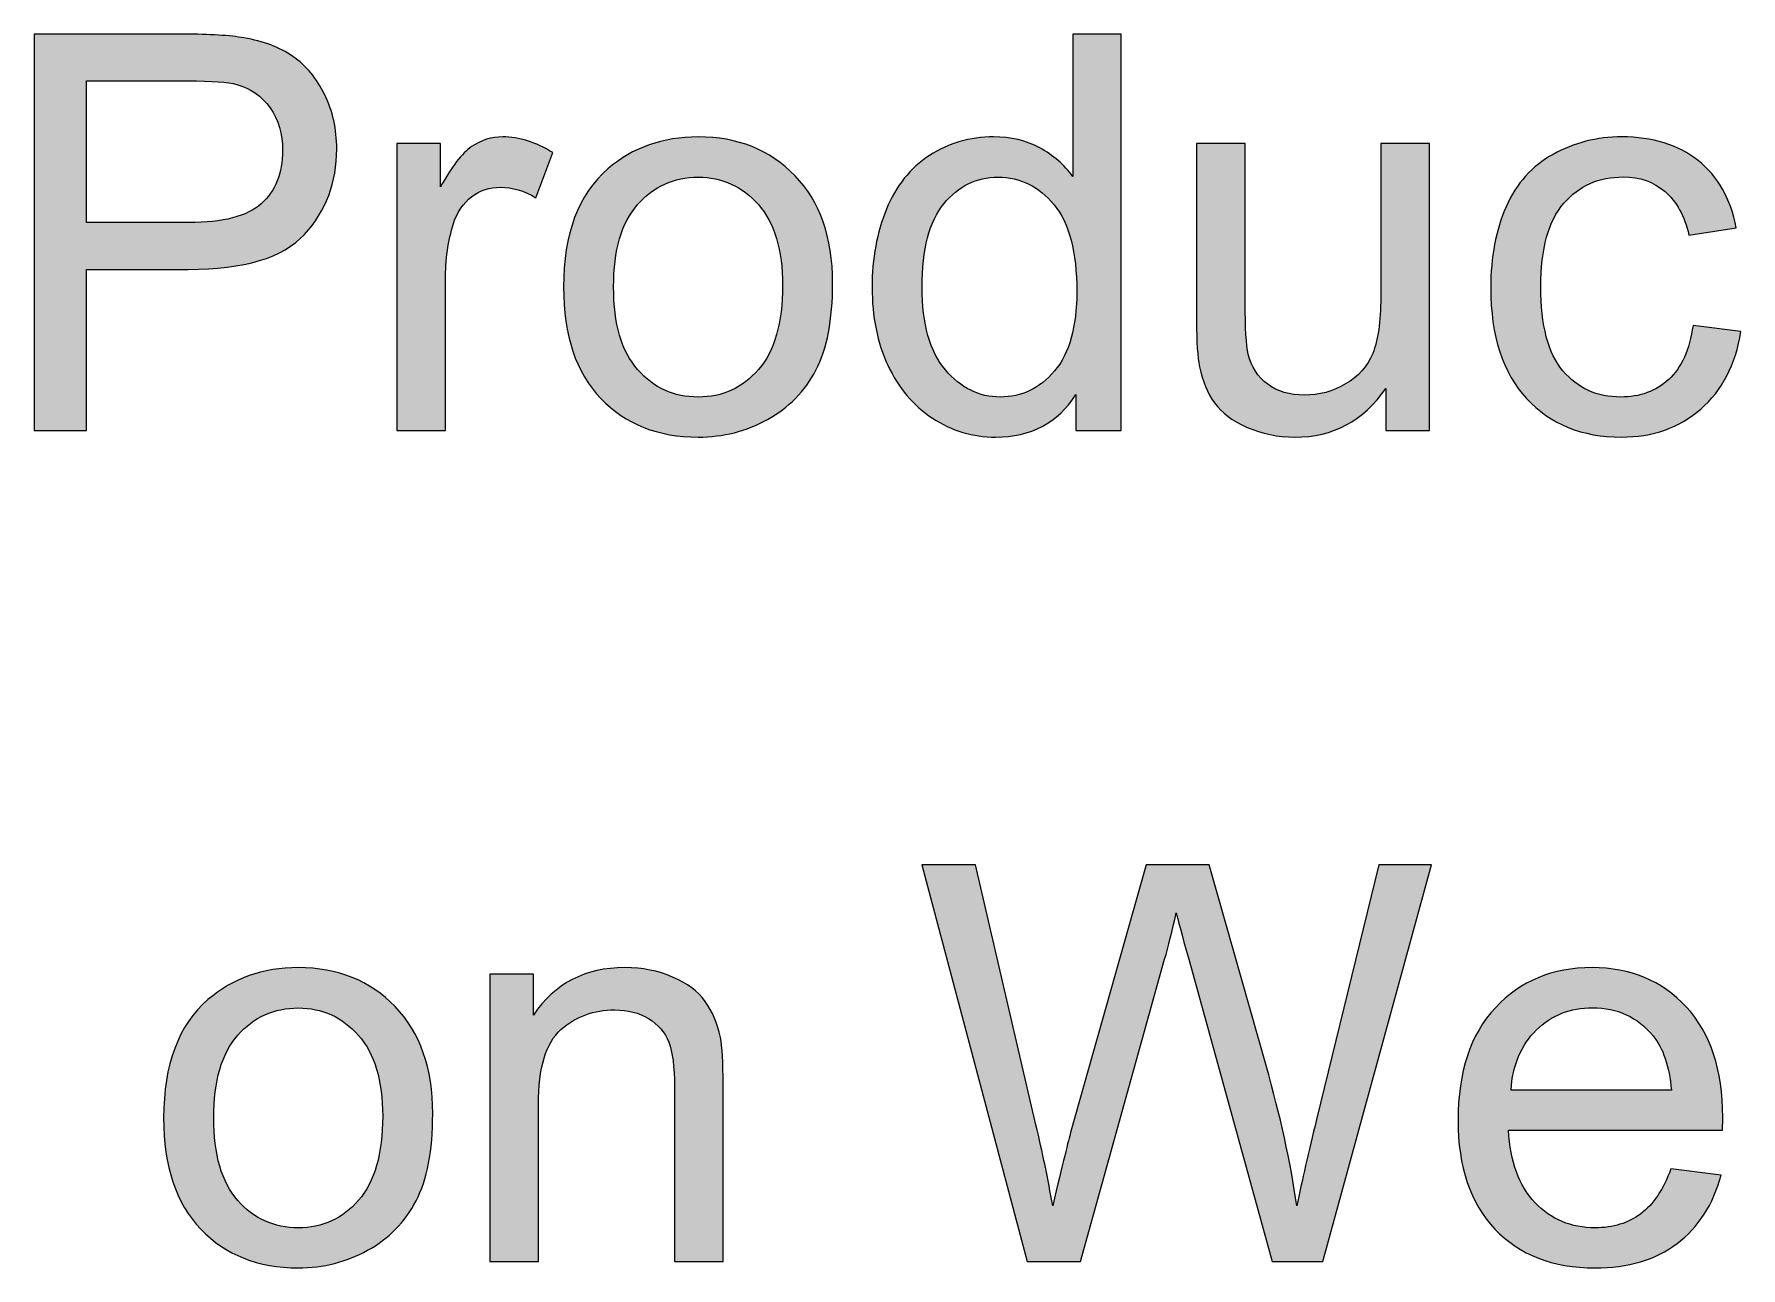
# Model space of a CAD drawing. Header units: inches. Extents: x 0.2 to 13, y -17.3 to -0.1.
# Drawn here: x 0.32 to 0.833, y -0.718 to -0.347 of the extents above; entities that cross this region are included whole.
import ezdxf

# ---------------------------------------------------------------- set-up
doc = ezdxf.new("R2010")
doc.units = ezdxf.units.IN
doc.header["$MEASUREMENT"] = 0
doc.layers.add('Layer 1', color=7, linetype='Continuous')

# ---------------------------------------------------------------- blocks, each defined once
blk = doc.blocks.new('block 3')
at = {"layer": 'Layer 1', "true_color": 0xffffff}
h = blk.add_hatch(color=7, dxfattribs=at)
h.dxf.hatch_style = 2
edge = h.paths.add_edge_path()
edge.add_spline(control_points=[(0.31951, -0.46581), (0.31951, -0.46581), (0.31951, -0.34651), (0.31951, -0.34651), (0.31951, -0.34651), (0.36452, -0.34651), (0.36452, -0.34651), (0.37244, -0.34651), (0.37849, -0.34689), (0.38266, -0.34765), (0.38852, -0.34863), (0.39343, -0.35048), (0.39739, -0.35322), (0.40135, -0.35596), (0.40454, -0.3598), (0.40696, -0.36474), (0.40937, -0.36968), (0.41058, -0.3751), (0.41058, -0.38102), (0.41058, -0.39116), (0.40735, -0.39975), (0.40089, -0.40677), (0.39444, -0.4138), (0.38277, -0.41731), (0.3659, -0.41731), (0.3659, -0.41731), (0.3353, -0.41731), (0.3353, -0.41731), (0.3353, -0.41731), (0.3353, -0.46581), (0.3353, -0.46581), (0.3353, -0.46581), (0.31951, -0.46581), (0.31951, -0.46581)], knot_values=[0, 0, 0, 0, 1, 1, 1, 2, 2, 2, 3, 3, 3, 4, 4, 4, 5, 5, 5, 6, 6, 6, 7, 7, 7, 8, 8, 8, 9, 9, 9, 10, 10, 10, 11, 11, 11, 11], degree=3, periodic=1)
edge = h.paths.add_edge_path()
edge.add_spline(control_points=[(0.3353, -0.40323), (0.3353, -0.40323), (0.36614, -0.40323), (0.36614, -0.40323), (0.37634, -0.40323), (0.38359, -0.40133), (0.38787, -0.39754), (0.39216, -0.39374), (0.3943, -0.38839), (0.3943, -0.3815), (0.3943, -0.37651), (0.39304, -0.37224), (0.39052, -0.36869), (0.38799, -0.36513), (0.38467, -0.36279), (0.38055, -0.36165), (0.37789, -0.36094), (0.37298, -0.36059), (0.36582, -0.36059), (0.36582, -0.36059), (0.3353, -0.36059), (0.3353, -0.36059), (0.3353, -0.36059), (0.3353, -0.40323), (0.3353, -0.40323)], knot_values=[0, 0, 0, 0, 1, 1, 1, 2, 2, 2, 3, 3, 3, 4, 4, 4, 5, 5, 5, 6, 6, 6, 7, 7, 7, 8, 8, 8, 8], degree=3, periodic=1)
h = blk.add_hatch(color=7, dxfattribs=at)
h.dxf.hatch_style = 2
edge = h.paths.add_edge_path()
edge.add_spline(control_points=[(0.63307, -0.46581), (0.63307, -0.46581), (0.63307, -0.45491), (0.63307, -0.45491), (0.62759, -0.46348), (0.61953, -0.46777), (0.6089, -0.46777), (0.60201, -0.46777), (0.59568, -0.46587), (0.5899, -0.46207), (0.58412, -0.45827), (0.57964, -0.45297), (0.57647, -0.44616), (0.5733, -0.43935), (0.57171, -0.43153), (0.57171, -0.42268), (0.57171, -0.41406), (0.57315, -0.40623), (0.57602, -0.3992), (0.5789, -0.39218), (0.58321, -0.38679), (0.58896, -0.38305), (0.59471, -0.37931), (0.60114, -0.37743), (0.60825, -0.37743), (0.61346, -0.37743), (0.6181, -0.37853), (0.62217, -0.38073), (0.62623, -0.38293), (0.62954, -0.38579), (0.63209, -0.38932), (0.63209, -0.38932), (0.63209, -0.34651), (0.63209, -0.34651), (0.63209, -0.34651), (0.64666, -0.34651), (0.64666, -0.34651), (0.64666, -0.34651), (0.64666, -0.46581), (0.64666, -0.46581), (0.64666, -0.46581), (0.63307, -0.46581), (0.63307, -0.46581)], knot_values=[0, 0, 0, 0, 1, 1, 1, 2, 2, 2, 3, 3, 3, 4, 4, 4, 5, 5, 5, 6, 6, 6, 7, 7, 7, 8, 8, 8, 9, 9, 9, 10, 10, 10, 11, 11, 11, 12, 12, 12, 13, 13, 13, 14, 14, 14, 14], degree=3, periodic=1)
edge = h.paths.add_edge_path()
edge.add_spline(control_points=[(0.58676, -0.42268), (0.58676, -0.43375), (0.5891, -0.44202), (0.59376, -0.4475), (0.59843, -0.45298), (0.60394, -0.45572), (0.61028, -0.45572), (0.61669, -0.45572), (0.62212, -0.4531), (0.6266, -0.44787), (0.63108, -0.44263), (0.63331, -0.43464), (0.63331, -0.4239), (0.63331, -0.41208), (0.63104, -0.40339), (0.62648, -0.39786), (0.62192, -0.39233), (0.61631, -0.38956), (0.60963, -0.38956), (0.60312, -0.38956), (0.59768, -0.39222), (0.59332, -0.39754), (0.58895, -0.40285), (0.58676, -0.41123), (0.58676, -0.42268)], knot_values=[0, 0, 0, 0, 1, 1, 1, 2, 2, 2, 3, 3, 3, 4, 4, 4, 5, 5, 5, 6, 6, 6, 7, 7, 7, 8, 8, 8, 8], degree=3, periodic=1)
h = blk.add_hatch(color=7, dxfattribs=at)
h.dxf.hatch_style = 2
edge = h.paths.add_edge_path()
edge.add_spline(control_points=[(0.42864, -0.46581), (0.42864, -0.46581), (0.42864, -0.37939), (0.42864, -0.37939), (0.42864, -0.37939), (0.44183, -0.37939), (0.44183, -0.37939), (0.44183, -0.37939), (0.44183, -0.39249), (0.44183, -0.39249), (0.44519, -0.38636), (0.4483, -0.38232), (0.45114, -0.38036), (0.45399, -0.37841), (0.45713, -0.37743), (0.46054, -0.37743), (0.46548, -0.37743), (0.4705, -0.37901), (0.4756, -0.38215), (0.4756, -0.38215), (0.47055, -0.39575), (0.47055, -0.39575), (0.46697, -0.39363), (0.46339, -0.39257), (0.45981, -0.39257), (0.45661, -0.39257), (0.45374, -0.39353), (0.45119, -0.39546), (0.44864, -0.39739), (0.44682, -0.40006), (0.44573, -0.40348), (0.44411, -0.40868), (0.44329, -0.41438), (0.44329, -0.42057), (0.44329, -0.42057), (0.44329, -0.46581), (0.44329, -0.46581), (0.44329, -0.46581), (0.42864, -0.46581), (0.42864, -0.46581)], knot_values=[0, 0, 0, 0, 1, 1, 1, 2, 2, 2, 3, 3, 3, 4, 4, 4, 5, 5, 5, 6, 6, 6, 7, 7, 7, 8, 8, 8, 9, 9, 9, 10, 10, 10, 11, 11, 11, 12, 12, 12, 13, 13, 13, 13], degree=3, periodic=1)
h = blk.add_hatch(color=7, dxfattribs=at)
h.dxf.hatch_style = 2
edge = h.paths.add_edge_path()
edge.add_spline(control_points=[(0.47885, -0.4226), (0.47885, -0.4066), (0.4833, -0.39474), (0.4922, -0.38704), (0.49963, -0.38064), (0.50869, -0.37743), (0.51938, -0.37743), (0.53126, -0.37743), (0.54097, -0.38133), (0.54852, -0.38911), (0.55606, -0.3969), (0.55983, -0.40765), (0.55983, -0.42138), (0.55983, -0.4325), (0.55816, -0.44125), (0.55482, -0.44763), (0.55149, -0.454), (0.54663, -0.45895), (0.54026, -0.46248), (0.53388, -0.466), (0.52692, -0.46777), (0.51938, -0.46777), (0.50728, -0.46777), (0.4975, -0.46389), (0.49004, -0.45613), (0.48258, -0.44837), (0.47885, -0.43719), (0.47885, -0.4226)], knot_values=[0, 0, 0, 0, 1, 1, 1, 2, 2, 2, 3, 3, 3, 4, 4, 4, 5, 5, 5, 6, 6, 6, 7, 7, 7, 8, 8, 8, 9, 9, 9, 9], degree=3, periodic=1)
edge = h.paths.add_edge_path()
edge.add_spline(control_points=[(0.49391, -0.4226), (0.49391, -0.43367), (0.49632, -0.44196), (0.50115, -0.44746), (0.50598, -0.45297), (0.51206, -0.45572), (0.51938, -0.45572), (0.52665, -0.45572), (0.5327, -0.45296), (0.53753, -0.44742), (0.54236, -0.44189), (0.54477, -0.43345), (0.54477, -0.42211), (0.54477, -0.41142), (0.54234, -0.40333), (0.53749, -0.39782), (0.53263, -0.39231), (0.5266, -0.38956), (0.51938, -0.38956), (0.51206, -0.38956), (0.50598, -0.3923), (0.50115, -0.39778), (0.49632, -0.40326), (0.49391, -0.41153), (0.49391, -0.4226)], knot_values=[0, 0, 0, 0, 1, 1, 1, 2, 2, 2, 3, 3, 3, 4, 4, 4, 5, 5, 5, 6, 6, 6, 7, 7, 7, 8, 8, 8, 8], degree=3, periodic=1)
h = blk.add_hatch(color=7, dxfattribs=at)
h.dxf.hatch_style = 2
edge = h.paths.add_edge_path()
edge.add_spline(control_points=[(0.72633, -0.46581), (0.72633, -0.46581), (0.72633, -0.45312), (0.72633, -0.45312), (0.7196, -0.46288), (0.71046, -0.46777), (0.69891, -0.46777), (0.69381, -0.46777), (0.68905, -0.46679), (0.68462, -0.46484), (0.6802, -0.46288), (0.67692, -0.46043), (0.67478, -0.45747), (0.67263, -0.45452), (0.67113, -0.45089), (0.67026, -0.44661), (0.66966, -0.44373), (0.66937, -0.43918), (0.66937, -0.43294), (0.66937, -0.43294), (0.66937, -0.37939), (0.66937, -0.37939), (0.66937, -0.37939), (0.68401, -0.37939), (0.68401, -0.37939), (0.68401, -0.37939), (0.68401, -0.42732), (0.68401, -0.42732), (0.68401, -0.43497), (0.68431, -0.44012), (0.68491, -0.44278), (0.68583, -0.44663), (0.68778, -0.44966), (0.69077, -0.45186), (0.69375, -0.45405), (0.69744, -0.45515), (0.70184, -0.45515), (0.70623, -0.45515), (0.71035, -0.45403), (0.71421, -0.45178), (0.71806, -0.44952), (0.72078, -0.44646), (0.72238, -0.44258), (0.72399, -0.4387), (0.72479, -0.43307), (0.72479, -0.42569), (0.72479, -0.42569), (0.72479, -0.37939), (0.72479, -0.37939), (0.72479, -0.37939), (0.73943, -0.37939), (0.73943, -0.37939), (0.73943, -0.37939), (0.73943, -0.46581), (0.73943, -0.46581), (0.73943, -0.46581), (0.72633, -0.46581), (0.72633, -0.46581)], knot_values=[0, 0, 0, 0, 1, 1, 1, 2, 2, 2, 3, 3, 3, 4, 4, 4, 5, 5, 5, 6, 6, 6, 7, 7, 7, 8, 8, 8, 9, 9, 9, 10, 10, 10, 11, 11, 11, 12, 12, 12, 13, 13, 13, 14, 14, 14, 15, 15, 15, 16, 16, 16, 17, 17, 17, 18, 18, 18, 19, 19, 19, 19], degree=3, periodic=1)
h = blk.add_hatch(color=7, dxfattribs=at)
h.dxf.hatch_style = 2
edge = h.paths.add_edge_path()
edge.add_spline(control_points=[(0.81878, -0.43416), (0.81878, -0.43416), (0.83318, -0.43603), (0.83318, -0.43603), (0.83161, -0.44596), (0.82758, -0.45373), (0.8211, -0.45934), (0.81462, -0.46496), (0.80665, -0.46777), (0.79721, -0.46777), (0.78539, -0.46777), (0.77588, -0.4639), (0.76869, -0.45617), (0.7615, -0.44844), (0.75791, -0.43736), (0.75791, -0.42293), (0.75791, -0.41359), (0.75945, -0.40543), (0.76255, -0.39843), (0.76564, -0.39143), (0.77035, -0.38618), (0.77667, -0.38268), (0.78299, -0.37918), (0.78986, -0.37743), (0.7973, -0.37743), (0.80668, -0.37743), (0.81436, -0.37981), (0.82033, -0.38456), (0.82629, -0.3893), (0.83012, -0.39604), (0.8318, -0.40478), (0.8318, -0.40478), (0.81756, -0.40698), (0.81756, -0.40698), (0.8162, -0.40117), (0.8138, -0.3968), (0.81036, -0.39387), (0.80691, -0.39094), (0.80275, -0.38948), (0.79787, -0.38948), (0.79049, -0.38948), (0.78449, -0.39212), (0.77988, -0.39741), (0.77527, -0.4027), (0.77296, -0.41107), (0.77296, -0.42252), (0.77296, -0.43413), (0.77519, -0.44257), (0.77964, -0.44783), (0.78408, -0.45309), (0.78989, -0.45572), (0.79705, -0.45572), (0.8028, -0.45572), (0.8076, -0.45396), (0.81146, -0.45043), (0.81531, -0.44691), (0.81775, -0.44148), (0.81878, -0.43416)], knot_values=[0, 0, 0, 0, 1, 1, 1, 2, 2, 2, 3, 3, 3, 4, 4, 4, 5, 5, 5, 6, 6, 6, 7, 7, 7, 8, 8, 8, 9, 9, 9, 10, 10, 10, 11, 11, 11, 12, 12, 12, 13, 13, 13, 14, 14, 14, 15, 15, 15, 16, 16, 16, 17, 17, 17, 18, 18, 18, 19, 19, 19, 19], degree=3, periodic=1)
at = {"layer": 'Layer 1', "lineweight": 0}
for points, knots in [([(0.31951, -0.46581), (0.31951, -0.46581), (0.31951, -0.34651), (0.31951, -0.34651), (0.31951, -0.34651), (0.36452, -0.34651), (0.36452, -0.34651), (0.37244, -0.34651), (0.37849, -0.34689), (0.38266, -0.34765), (0.38852, -0.34863), (0.39343, -0.35048), (0.39739, -0.35322), (0.40135, -0.35596), (0.40454, -0.3598), (0.40696, -0.36474), (0.40937, -0.36968), (0.41058, -0.3751), (0.41058, -0.38102), (0.41058, -0.39116), (0.40735, -0.39975), (0.40089, -0.40677), (0.39444, -0.4138), (0.38277, -0.41731), (0.3659, -0.41731), (0.3659, -0.41731), (0.3353, -0.41731), (0.3353, -0.41731), (0.3353, -0.41731), (0.3353, -0.46581), (0.3353, -0.46581), (0.3353, -0.46581), (0.31951, -0.46581), (0.31951, -0.46581)], [0, 0, 0, 0, 1, 1, 1, 2, 2, 2, 3, 3, 3, 4, 4, 4, 5, 5, 5, 6, 6, 6, 7, 7, 7, 8, 8, 8, 9, 9, 9, 10, 10, 10, 11, 11, 11, 11]), ([(0.63307, -0.46581), (0.63307, -0.46581), (0.63307, -0.45491), (0.63307, -0.45491), (0.62759, -0.46348), (0.61953, -0.46777), (0.6089, -0.46777), (0.60201, -0.46777), (0.59568, -0.46587), (0.5899, -0.46207), (0.58412, -0.45827), (0.57964, -0.45297), (0.57647, -0.44616), (0.5733, -0.43935), (0.57171, -0.43153), (0.57171, -0.42268), (0.57171, -0.41406), (0.57315, -0.40623), (0.57602, -0.3992), (0.5789, -0.39218), (0.58321, -0.38679), (0.58896, -0.38305), (0.59471, -0.37931), (0.60114, -0.37743), (0.60825, -0.37743), (0.61346, -0.37743), (0.6181, -0.37853), (0.62217, -0.38073), (0.62623, -0.38293), (0.62954, -0.38579), (0.63209, -0.38932), (0.63209, -0.38932), (0.63209, -0.34651), (0.63209, -0.34651), (0.63209, -0.34651), (0.64666, -0.34651), (0.64666, -0.34651), (0.64666, -0.34651), (0.64666, -0.46581), (0.64666, -0.46581), (0.64666, -0.46581), (0.63307, -0.46581), (0.63307, -0.46581)], [0, 0, 0, 0, 1, 1, 1, 2, 2, 2, 3, 3, 3, 4, 4, 4, 5, 5, 5, 6, 6, 6, 7, 7, 7, 8, 8, 8, 9, 9, 9, 10, 10, 10, 11, 11, 11, 12, 12, 12, 13, 13, 13, 14, 14, 14, 14]), ([(0.3353, -0.40323), (0.3353, -0.40323), (0.36614, -0.40323), (0.36614, -0.40323), (0.37634, -0.40323), (0.38359, -0.40133), (0.38787, -0.39754), (0.39216, -0.39374), (0.3943, -0.38839), (0.3943, -0.3815), (0.3943, -0.37651), (0.39304, -0.37224), (0.39052, -0.36869), (0.38799, -0.36513), (0.38467, -0.36279), (0.38055, -0.36165), (0.37789, -0.36094), (0.37298, -0.36059), (0.36582, -0.36059), (0.36582, -0.36059), (0.3353, -0.36059), (0.3353, -0.36059), (0.3353, -0.36059), (0.3353, -0.40323), (0.3353, -0.40323)], [0, 0, 0, 0, 1, 1, 1, 2, 2, 2, 3, 3, 3, 4, 4, 4, 5, 5, 5, 6, 6, 6, 7, 7, 7, 8, 8, 8, 8]), ([(0.42864, -0.46581), (0.42864, -0.46581), (0.42864, -0.37939), (0.42864, -0.37939), (0.42864, -0.37939), (0.44183, -0.37939), (0.44183, -0.37939), (0.44183, -0.37939), (0.44183, -0.39249), (0.44183, -0.39249), (0.44519, -0.38636), (0.4483, -0.38232), (0.45114, -0.38036), (0.45399, -0.37841), (0.45713, -0.37743), (0.46054, -0.37743), (0.46548, -0.37743), (0.4705, -0.37901), (0.4756, -0.38215), (0.4756, -0.38215), (0.47055, -0.39575), (0.47055, -0.39575), (0.46697, -0.39363), (0.46339, -0.39257), (0.45981, -0.39257), (0.45661, -0.39257), (0.45374, -0.39353), (0.45119, -0.39546), (0.44864, -0.39739), (0.44682, -0.40006), (0.44573, -0.40348), (0.44411, -0.40868), (0.44329, -0.41438), (0.44329, -0.42057), (0.44329, -0.42057), (0.44329, -0.46581), (0.44329, -0.46581), (0.44329, -0.46581), (0.42864, -0.46581), (0.42864, -0.46581)], [0, 0, 0, 0, 1, 1, 1, 2, 2, 2, 3, 3, 3, 4, 4, 4, 5, 5, 5, 6, 6, 6, 7, 7, 7, 8, 8, 8, 9, 9, 9, 10, 10, 10, 11, 11, 11, 12, 12, 12, 13, 13, 13, 13]), ([(0.47885, -0.4226), (0.47885, -0.4066), (0.4833, -0.39474), (0.4922, -0.38704), (0.49963, -0.38064), (0.50869, -0.37743), (0.51938, -0.37743), (0.53126, -0.37743), (0.54097, -0.38133), (0.54852, -0.38911), (0.55606, -0.3969), (0.55983, -0.40765), (0.55983, -0.42138), (0.55983, -0.4325), (0.55816, -0.44125), (0.55482, -0.44763), (0.55149, -0.454), (0.54663, -0.45895), (0.54026, -0.46248), (0.53388, -0.466), (0.52692, -0.46777), (0.51938, -0.46777), (0.50728, -0.46777), (0.4975, -0.46389), (0.49004, -0.45613), (0.48258, -0.44837), (0.47885, -0.43719), (0.47885, -0.4226)], [0, 0, 0, 0, 1, 1, 1, 2, 2, 2, 3, 3, 3, 4, 4, 4, 5, 5, 5, 6, 6, 6, 7, 7, 7, 8, 8, 8, 9, 9, 9, 9]), ([(0.72633, -0.46581), (0.72633, -0.46581), (0.72633, -0.45312), (0.72633, -0.45312), (0.7196, -0.46288), (0.71046, -0.46777), (0.69891, -0.46777), (0.69381, -0.46777), (0.68905, -0.46679), (0.68462, -0.46484), (0.6802, -0.46288), (0.67692, -0.46043), (0.67478, -0.45747), (0.67263, -0.45452), (0.67113, -0.45089), (0.67026, -0.44661), (0.66966, -0.44373), (0.66937, -0.43918), (0.66937, -0.43294), (0.66937, -0.43294), (0.66937, -0.37939), (0.66937, -0.37939), (0.66937, -0.37939), (0.68401, -0.37939), (0.68401, -0.37939), (0.68401, -0.37939), (0.68401, -0.42732), (0.68401, -0.42732), (0.68401, -0.43497), (0.68431, -0.44012), (0.68491, -0.44278), (0.68583, -0.44663), (0.68778, -0.44966), (0.69077, -0.45186), (0.69375, -0.45405), (0.69744, -0.45515), (0.70184, -0.45515), (0.70623, -0.45515), (0.71035, -0.45403), (0.71421, -0.45178), (0.71806, -0.44952), (0.72078, -0.44646), (0.72238, -0.44258), (0.72399, -0.4387), (0.72479, -0.43307), (0.72479, -0.42569), (0.72479, -0.42569), (0.72479, -0.37939), (0.72479, -0.37939), (0.72479, -0.37939), (0.73943, -0.37939), (0.73943, -0.37939), (0.73943, -0.37939), (0.73943, -0.46581), (0.73943, -0.46581), (0.73943, -0.46581), (0.72633, -0.46581), (0.72633, -0.46581)], [0, 0, 0, 0, 1, 1, 1, 2, 2, 2, 3, 3, 3, 4, 4, 4, 5, 5, 5, 6, 6, 6, 7, 7, 7, 8, 8, 8, 9, 9, 9, 10, 10, 10, 11, 11, 11, 12, 12, 12, 13, 13, 13, 14, 14, 14, 15, 15, 15, 16, 16, 16, 17, 17, 17, 18, 18, 18, 19, 19, 19, 19]), ([(0.81878, -0.43416), (0.81878, -0.43416), (0.83318, -0.43603), (0.83318, -0.43603), (0.83161, -0.44596), (0.82758, -0.45373), (0.8211, -0.45934), (0.81462, -0.46496), (0.80665, -0.46777), (0.79721, -0.46777), (0.78539, -0.46777), (0.77588, -0.4639), (0.76869, -0.45617), (0.7615, -0.44844), (0.75791, -0.43736), (0.75791, -0.42293), (0.75791, -0.41359), (0.75945, -0.40543), (0.76255, -0.39843), (0.76564, -0.39143), (0.77035, -0.38618), (0.77667, -0.38268), (0.78299, -0.37918), (0.78986, -0.37743), (0.7973, -0.37743), (0.80668, -0.37743), (0.81436, -0.37981), (0.82033, -0.38456), (0.82629, -0.3893), (0.83012, -0.39604), (0.8318, -0.40478), (0.8318, -0.40478), (0.81756, -0.40698), (0.81756, -0.40698), (0.8162, -0.40117), (0.8138, -0.3968), (0.81036, -0.39387), (0.80691, -0.39094), (0.80275, -0.38948), (0.79787, -0.38948), (0.79049, -0.38948), (0.78449, -0.39212), (0.77988, -0.39741), (0.77527, -0.4027), (0.77296, -0.41107), (0.77296, -0.42252), (0.77296, -0.43413), (0.77519, -0.44257), (0.77964, -0.44783), (0.78408, -0.45309), (0.78989, -0.45572), (0.79705, -0.45572), (0.8028, -0.45572), (0.8076, -0.45396), (0.81146, -0.45043), (0.81531, -0.44691), (0.81775, -0.44148), (0.81878, -0.43416)], [0, 0, 0, 0, 1, 1, 1, 2, 2, 2, 3, 3, 3, 4, 4, 4, 5, 5, 5, 6, 6, 6, 7, 7, 7, 8, 8, 8, 9, 9, 9, 10, 10, 10, 11, 11, 11, 12, 12, 12, 13, 13, 13, 14, 14, 14, 15, 15, 15, 16, 16, 16, 17, 17, 17, 18, 18, 18, 19, 19, 19, 19]), ([(0.49391, -0.4226), (0.49391, -0.43367), (0.49632, -0.44196), (0.50115, -0.44746), (0.50598, -0.45297), (0.51206, -0.45572), (0.51938, -0.45572), (0.52665, -0.45572), (0.5327, -0.45296), (0.53753, -0.44742), (0.54236, -0.44189), (0.54477, -0.43345), (0.54477, -0.42211), (0.54477, -0.41142), (0.54234, -0.40333), (0.53749, -0.39782), (0.53263, -0.39231), (0.5266, -0.38956), (0.51938, -0.38956), (0.51206, -0.38956), (0.50598, -0.3923), (0.50115, -0.39778), (0.49632, -0.40326), (0.49391, -0.41153), (0.49391, -0.4226)], [0, 0, 0, 0, 1, 1, 1, 2, 2, 2, 3, 3, 3, 4, 4, 4, 5, 5, 5, 6, 6, 6, 7, 7, 7, 8, 8, 8, 8]), ([(0.58676, -0.42268), (0.58676, -0.43375), (0.5891, -0.44202), (0.59376, -0.4475), (0.59843, -0.45298), (0.60394, -0.45572), (0.61028, -0.45572), (0.61669, -0.45572), (0.62212, -0.4531), (0.6266, -0.44787), (0.63108, -0.44263), (0.63331, -0.43464), (0.63331, -0.4239), (0.63331, -0.41208), (0.63104, -0.40339), (0.62648, -0.39786), (0.62192, -0.39233), (0.61631, -0.38956), (0.60963, -0.38956), (0.60312, -0.38956), (0.59768, -0.39222), (0.59332, -0.39754), (0.58895, -0.40285), (0.58676, -0.41123), (0.58676, -0.42268)], [0, 0, 0, 0, 1, 1, 1, 2, 2, 2, 3, 3, 3, 4, 4, 4, 5, 5, 5, 6, 6, 6, 7, 7, 7, 8, 8, 8, 8])]:
    blk.add_open_spline(points, degree=3, knots=knots, dxfattribs=at)
blk = doc.blocks.new('block 4')
at = {"layer": 'Layer 1', "true_color": 0xffffff}
h = blk.add_hatch(color=7, dxfattribs=at)
h.dxf.hatch_style = 2
edge = h.paths.add_edge_path()
edge.add_spline(control_points=[(0.61834, -0.71581), (0.61834, -0.71581), (0.58668, -0.59651), (0.58668, -0.59651), (0.58668, -0.59651), (0.60288, -0.59651), (0.60288, -0.59651), (0.60288, -0.59651), (0.62103, -0.67472), (0.62103, -0.67472), (0.62298, -0.68291), (0.62466, -0.69105), (0.62607, -0.69913), (0.62911, -0.68638), (0.6309, -0.67903), (0.63144, -0.67708), (0.63144, -0.67708), (0.65415, -0.59651), (0.65415, -0.59651), (0.65415, -0.59651), (0.67319, -0.59651), (0.67319, -0.59651), (0.67319, -0.59651), (0.69028, -0.65689), (0.69028, -0.65689), (0.69457, -0.67187), (0.69766, -0.68595), (0.69956, -0.69913), (0.70108, -0.69159), (0.70306, -0.68294), (0.7055, -0.67317), (0.7055, -0.67317), (0.72422, -0.59651), (0.72422, -0.59651), (0.72422, -0.59651), (0.74009, -0.59651), (0.74009, -0.59651), (0.74009, -0.59651), (0.70737, -0.71581), (0.70737, -0.71581), (0.70737, -0.71581), (0.69215, -0.71581), (0.69215, -0.71581), (0.69215, -0.71581), (0.66701, -0.62491), (0.66701, -0.62491), (0.66489, -0.61732), (0.66364, -0.61265), (0.66326, -0.61091), (0.66201, -0.61639), (0.66085, -0.62106), (0.65976, -0.62491), (0.65976, -0.62491), (0.63445, -0.71581), (0.63445, -0.71581), (0.63445, -0.71581), (0.61834, -0.71581), (0.61834, -0.71581)], knot_values=[0, 0, 0, 0, 1, 1, 1, 2, 2, 2, 3, 3, 3, 4, 4, 4, 5, 5, 5, 6, 6, 6, 7, 7, 7, 8, 8, 8, 9, 9, 9, 10, 10, 10, 11, 11, 11, 12, 12, 12, 13, 13, 13, 14, 14, 14, 15, 15, 15, 16, 16, 16, 17, 17, 17, 18, 18, 18, 19, 19, 19, 19], degree=3, periodic=1)
h = blk.add_hatch(color=7, dxfattribs=at)
h.dxf.hatch_style = 2
edge = h.paths.add_edge_path()
edge.add_spline(control_points=[(0.35849, -0.6726), (0.35849, -0.6566), (0.36294, -0.64474), (0.37184, -0.63704), (0.37927, -0.63064), (0.38833, -0.62743), (0.39902, -0.62743), (0.4109, -0.62743), (0.42061, -0.63133), (0.42815, -0.63911), (0.4357, -0.6469), (0.43947, -0.65765), (0.43947, -0.67138), (0.43947, -0.6825), (0.4378, -0.69125), (0.43446, -0.69763), (0.43113, -0.704), (0.42627, -0.70895), (0.41989, -0.71248), (0.41352, -0.716), (0.40656, -0.71777), (0.39902, -0.71777), (0.38692, -0.71777), (0.37714, -0.71389), (0.36968, -0.70613), (0.36222, -0.69837), (0.35849, -0.68719), (0.35849, -0.6726)], knot_values=[0, 0, 0, 0, 1, 1, 1, 2, 2, 2, 3, 3, 3, 4, 4, 4, 5, 5, 5, 6, 6, 6, 7, 7, 7, 8, 8, 8, 9, 9, 9, 9], degree=3, periodic=1)
edge = h.paths.add_edge_path()
edge.add_spline(control_points=[(0.37355, -0.6726), (0.37355, -0.68367), (0.37596, -0.69196), (0.38079, -0.69746), (0.38562, -0.70297), (0.3917, -0.70572), (0.39902, -0.70572), (0.40629, -0.70572), (0.41234, -0.70296), (0.41717, -0.69742), (0.422, -0.69189), (0.42441, -0.68345), (0.42441, -0.67211), (0.42441, -0.66142), (0.42198, -0.65333), (0.41713, -0.64782), (0.41227, -0.64231), (0.40624, -0.63956), (0.39902, -0.63956), (0.3917, -0.63956), (0.38562, -0.6423), (0.38079, -0.64778), (0.37596, -0.65326), (0.37355, -0.66153), (0.37355, -0.6726)], knot_values=[0, 0, 0, 0, 1, 1, 1, 2, 2, 2, 3, 3, 3, 4, 4, 4, 5, 5, 5, 6, 6, 6, 7, 7, 7, 8, 8, 8, 8], degree=3, periodic=1)
h = blk.add_hatch(color=7, dxfattribs=at)
h.dxf.hatch_style = 2
edge = h.paths.add_edge_path()
edge.add_spline(control_points=[(0.45664, -0.71581), (0.45664, -0.71581), (0.45664, -0.62939), (0.45664, -0.62939), (0.45664, -0.62939), (0.46982, -0.62939), (0.46982, -0.62939), (0.46982, -0.62939), (0.46982, -0.64168), (0.46982, -0.64168), (0.47617, -0.63218), (0.48534, -0.62743), (0.49733, -0.62743), (0.50254, -0.62743), (0.50732, -0.62837), (0.51169, -0.63024), (0.51606, -0.63211), (0.51933, -0.63457), (0.5215, -0.63761), (0.52367, -0.64065), (0.52519, -0.64425), (0.52606, -0.64843), (0.5266, -0.65114), (0.52687, -0.65589), (0.52687, -0.66267), (0.52687, -0.66267), (0.52687, -0.71581), (0.52687, -0.71581), (0.52687, -0.71581), (0.51222, -0.71581), (0.51222, -0.71581), (0.51222, -0.71581), (0.51222, -0.66324), (0.51222, -0.66324), (0.51222, -0.65727), (0.51165, -0.65281), (0.51051, -0.64985), (0.50937, -0.6469), (0.50735, -0.64454), (0.50445, -0.64277), (0.50155, -0.64101), (0.49814, -0.64013), (0.49424, -0.64013), (0.488, -0.64013), (0.48261, -0.64211), (0.47808, -0.64607), (0.47355, -0.65003), (0.47129, -0.65755), (0.47129, -0.66861), (0.47129, -0.66861), (0.47129, -0.71581), (0.47129, -0.71581), (0.47129, -0.71581), (0.45664, -0.71581), (0.45664, -0.71581)], knot_values=[0, 0, 0, 0, 1, 1, 1, 2, 2, 2, 3, 3, 3, 4, 4, 4, 5, 5, 5, 6, 6, 6, 7, 7, 7, 8, 8, 8, 9, 9, 9, 10, 10, 10, 11, 11, 11, 12, 12, 12, 13, 13, 13, 14, 14, 14, 15, 15, 15, 16, 16, 16, 17, 17, 17, 18, 18, 18, 18], degree=3, periodic=1)
h = blk.add_hatch(color=7, dxfattribs=at)
h.dxf.hatch_style = 2
edge = h.paths.add_edge_path()
edge.add_spline(control_points=[(0.81211, -0.68798), (0.81211, -0.68798), (0.82724, -0.68985), (0.82724, -0.68985), (0.82486, -0.6987), (0.82043, -0.70556), (0.81398, -0.71044), (0.80752, -0.71533), (0.79928, -0.71777), (0.78924, -0.71777), (0.7766, -0.71777), (0.76657, -0.71387), (0.75917, -0.70609), (0.75176, -0.6983), (0.74806, -0.68738), (0.74806, -0.67333), (0.74806, -0.65879), (0.7518, -0.64751), (0.75929, -0.63948), (0.76678, -0.63145), (0.77649, -0.62743), (0.78843, -0.62743), (0.79998, -0.62743), (0.80942, -0.63137), (0.81675, -0.63923), (0.82407, -0.6471), (0.82773, -0.65817), (0.82773, -0.67244), (0.82773, -0.67331), (0.8277, -0.67461), (0.82765, -0.67634), (0.82765, -0.67634), (0.7632, -0.67634), (0.7632, -0.67634), (0.76374, -0.68584), (0.76643, -0.69311), (0.77125, -0.69815), (0.77608, -0.7032), (0.7821, -0.70572), (0.78932, -0.70572), (0.79469, -0.70572), (0.79928, -0.70431), (0.80307, -0.70149), (0.80687, -0.69867), (0.80988, -0.69417), (0.81211, -0.68798)], knot_values=[0, 0, 0, 0, 1, 1, 1, 2, 2, 2, 3, 3, 3, 4, 4, 4, 5, 5, 5, 6, 6, 6, 7, 7, 7, 8, 8, 8, 9, 9, 9, 10, 10, 10, 11, 11, 11, 12, 12, 12, 13, 13, 13, 14, 14, 14, 15, 15, 15, 15], degree=3, periodic=1)
edge = h.paths.add_edge_path()
edge.add_spline(control_points=[(0.76401, -0.6643), (0.76401, -0.6643), (0.81227, -0.6643), (0.81227, -0.6643), (0.81162, -0.65703), (0.80977, -0.65158), (0.80674, -0.64794), (0.80207, -0.6423), (0.79602, -0.63948), (0.78859, -0.63948), (0.78186, -0.63948), (0.7762, -0.64173), (0.77162, -0.64623), (0.76704, -0.65074), (0.7645, -0.65676), (0.76401, -0.6643)], knot_values=[0, 0, 0, 0, 1, 1, 1, 2, 2, 2, 3, 3, 3, 4, 4, 4, 5, 5, 5, 5], degree=3, periodic=1)
at = {"layer": 'Layer 1', "lineweight": 0}
for points, knots in [([(0.61834, -0.71581), (0.61834, -0.71581), (0.58668, -0.59651), (0.58668, -0.59651), (0.58668, -0.59651), (0.60288, -0.59651), (0.60288, -0.59651), (0.60288, -0.59651), (0.62103, -0.67472), (0.62103, -0.67472), (0.62298, -0.68291), (0.62466, -0.69105), (0.62607, -0.69913), (0.62911, -0.68638), (0.6309, -0.67903), (0.63144, -0.67708), (0.63144, -0.67708), (0.65415, -0.59651), (0.65415, -0.59651), (0.65415, -0.59651), (0.67319, -0.59651), (0.67319, -0.59651), (0.67319, -0.59651), (0.69028, -0.65689), (0.69028, -0.65689), (0.69457, -0.67187), (0.69766, -0.68595), (0.69956, -0.69913), (0.70108, -0.69159), (0.70306, -0.68294), (0.7055, -0.67317), (0.7055, -0.67317), (0.72422, -0.59651), (0.72422, -0.59651), (0.72422, -0.59651), (0.74009, -0.59651), (0.74009, -0.59651), (0.74009, -0.59651), (0.70737, -0.71581), (0.70737, -0.71581), (0.70737, -0.71581), (0.69215, -0.71581), (0.69215, -0.71581), (0.69215, -0.71581), (0.66701, -0.62491), (0.66701, -0.62491), (0.66489, -0.61732), (0.66364, -0.61265), (0.66326, -0.61091), (0.66201, -0.61639), (0.66085, -0.62106), (0.65976, -0.62491), (0.65976, -0.62491), (0.63445, -0.71581), (0.63445, -0.71581), (0.63445, -0.71581), (0.61834, -0.71581), (0.61834, -0.71581)], [0, 0, 0, 0, 1, 1, 1, 2, 2, 2, 3, 3, 3, 4, 4, 4, 5, 5, 5, 6, 6, 6, 7, 7, 7, 8, 8, 8, 9, 9, 9, 10, 10, 10, 11, 11, 11, 12, 12, 12, 13, 13, 13, 14, 14, 14, 15, 15, 15, 16, 16, 16, 17, 17, 17, 18, 18, 18, 19, 19, 19, 19]), ([(0.35849, -0.6726), (0.35849, -0.6566), (0.36294, -0.64474), (0.37184, -0.63704), (0.37927, -0.63064), (0.38833, -0.62743), (0.39902, -0.62743), (0.4109, -0.62743), (0.42061, -0.63133), (0.42815, -0.63911), (0.4357, -0.6469), (0.43947, -0.65765), (0.43947, -0.67138), (0.43947, -0.6825), (0.4378, -0.69125), (0.43446, -0.69763), (0.43113, -0.704), (0.42627, -0.70895), (0.41989, -0.71248), (0.41352, -0.716), (0.40656, -0.71777), (0.39902, -0.71777), (0.38692, -0.71777), (0.37714, -0.71389), (0.36968, -0.70613), (0.36222, -0.69837), (0.35849, -0.68719), (0.35849, -0.6726)], [0, 0, 0, 0, 1, 1, 1, 2, 2, 2, 3, 3, 3, 4, 4, 4, 5, 5, 5, 6, 6, 6, 7, 7, 7, 8, 8, 8, 9, 9, 9, 9]), ([(0.45664, -0.71581), (0.45664, -0.71581), (0.45664, -0.62939), (0.45664, -0.62939), (0.45664, -0.62939), (0.46982, -0.62939), (0.46982, -0.62939), (0.46982, -0.62939), (0.46982, -0.64168), (0.46982, -0.64168), (0.47617, -0.63218), (0.48534, -0.62743), (0.49733, -0.62743), (0.50254, -0.62743), (0.50732, -0.62837), (0.51169, -0.63024), (0.51606, -0.63211), (0.51933, -0.63457), (0.5215, -0.63761), (0.52367, -0.64065), (0.52519, -0.64425), (0.52606, -0.64843), (0.5266, -0.65114), (0.52687, -0.65589), (0.52687, -0.66267), (0.52687, -0.66267), (0.52687, -0.71581), (0.52687, -0.71581), (0.52687, -0.71581), (0.51222, -0.71581), (0.51222, -0.71581), (0.51222, -0.71581), (0.51222, -0.66324), (0.51222, -0.66324), (0.51222, -0.65727), (0.51165, -0.65281), (0.51051, -0.64985), (0.50937, -0.6469), (0.50735, -0.64454), (0.50445, -0.64277), (0.50155, -0.64101), (0.49814, -0.64013), (0.49424, -0.64013), (0.488, -0.64013), (0.48261, -0.64211), (0.47808, -0.64607), (0.47355, -0.65003), (0.47129, -0.65755), (0.47129, -0.66861), (0.47129, -0.66861), (0.47129, -0.71581), (0.47129, -0.71581), (0.47129, -0.71581), (0.45664, -0.71581), (0.45664, -0.71581)], [0, 0, 0, 0, 1, 1, 1, 2, 2, 2, 3, 3, 3, 4, 4, 4, 5, 5, 5, 6, 6, 6, 7, 7, 7, 8, 8, 8, 9, 9, 9, 10, 10, 10, 11, 11, 11, 12, 12, 12, 13, 13, 13, 14, 14, 14, 15, 15, 15, 16, 16, 16, 17, 17, 17, 18, 18, 18, 18]), ([(0.81211, -0.68798), (0.81211, -0.68798), (0.82724, -0.68985), (0.82724, -0.68985), (0.82486, -0.6987), (0.82043, -0.70556), (0.81398, -0.71044), (0.80752, -0.71533), (0.79928, -0.71777), (0.78924, -0.71777), (0.7766, -0.71777), (0.76657, -0.71387), (0.75917, -0.70609), (0.75176, -0.6983), (0.74806, -0.68738), (0.74806, -0.67333), (0.74806, -0.65879), (0.7518, -0.64751), (0.75929, -0.63948), (0.76678, -0.63145), (0.77649, -0.62743), (0.78843, -0.62743), (0.79998, -0.62743), (0.80942, -0.63137), (0.81675, -0.63923), (0.82407, -0.6471), (0.82773, -0.65817), (0.82773, -0.67244), (0.82773, -0.67331), (0.8277, -0.67461), (0.82765, -0.67634), (0.82765, -0.67634), (0.7632, -0.67634), (0.7632, -0.67634), (0.76374, -0.68584), (0.76643, -0.69311), (0.77125, -0.69815), (0.77608, -0.7032), (0.7821, -0.70572), (0.78932, -0.70572), (0.79469, -0.70572), (0.79928, -0.70431), (0.80307, -0.70149), (0.80687, -0.69867), (0.80988, -0.69417), (0.81211, -0.68798)], [0, 0, 0, 0, 1, 1, 1, 2, 2, 2, 3, 3, 3, 4, 4, 4, 5, 5, 5, 6, 6, 6, 7, 7, 7, 8, 8, 8, 9, 9, 9, 10, 10, 10, 11, 11, 11, 12, 12, 12, 13, 13, 13, 14, 14, 14, 15, 15, 15, 15]), ([(0.37355, -0.6726), (0.37355, -0.68367), (0.37596, -0.69196), (0.38079, -0.69746), (0.38562, -0.70297), (0.3917, -0.70572), (0.39902, -0.70572), (0.40629, -0.70572), (0.41234, -0.70296), (0.41717, -0.69742), (0.422, -0.69189), (0.42441, -0.68345), (0.42441, -0.67211), (0.42441, -0.66142), (0.42198, -0.65333), (0.41713, -0.64782), (0.41227, -0.64231), (0.40624, -0.63956), (0.39902, -0.63956), (0.3917, -0.63956), (0.38562, -0.6423), (0.38079, -0.64778), (0.37596, -0.65326), (0.37355, -0.66153), (0.37355, -0.6726)], [0, 0, 0, 0, 1, 1, 1, 2, 2, 2, 3, 3, 3, 4, 4, 4, 5, 5, 5, 6, 6, 6, 7, 7, 7, 8, 8, 8, 8]), ([(0.76401, -0.6643), (0.76401, -0.6643), (0.81227, -0.6643), (0.81227, -0.6643), (0.81162, -0.65703), (0.80977, -0.65158), (0.80674, -0.64794), (0.80207, -0.6423), (0.79602, -0.63948), (0.78859, -0.63948), (0.78186, -0.63948), (0.7762, -0.64173), (0.77162, -0.64623), (0.76704, -0.65074), (0.7645, -0.65676), (0.76401, -0.6643)], [0, 0, 0, 0, 1, 1, 1, 2, 2, 2, 3, 3, 3, 4, 4, 4, 5, 5, 5, 5])]:
    blk.add_open_spline(points, degree=3, knots=knots, dxfattribs=at)
blk = doc.blocks.new('block 2')
at = {"layer": 'Layer 1'}
for name in ['block 3', 'block 4']:
    blk.add_blockref(name, (0, 0), dxfattribs=at)

msp = doc.modelspace()

# ---------------------------------------------------------------- block references
at = {"layer": 'Layer 1'}
msp.add_blockref('block 2', (0, 0), dxfattribs=at)

doc.saveas('drawing.dxf')
